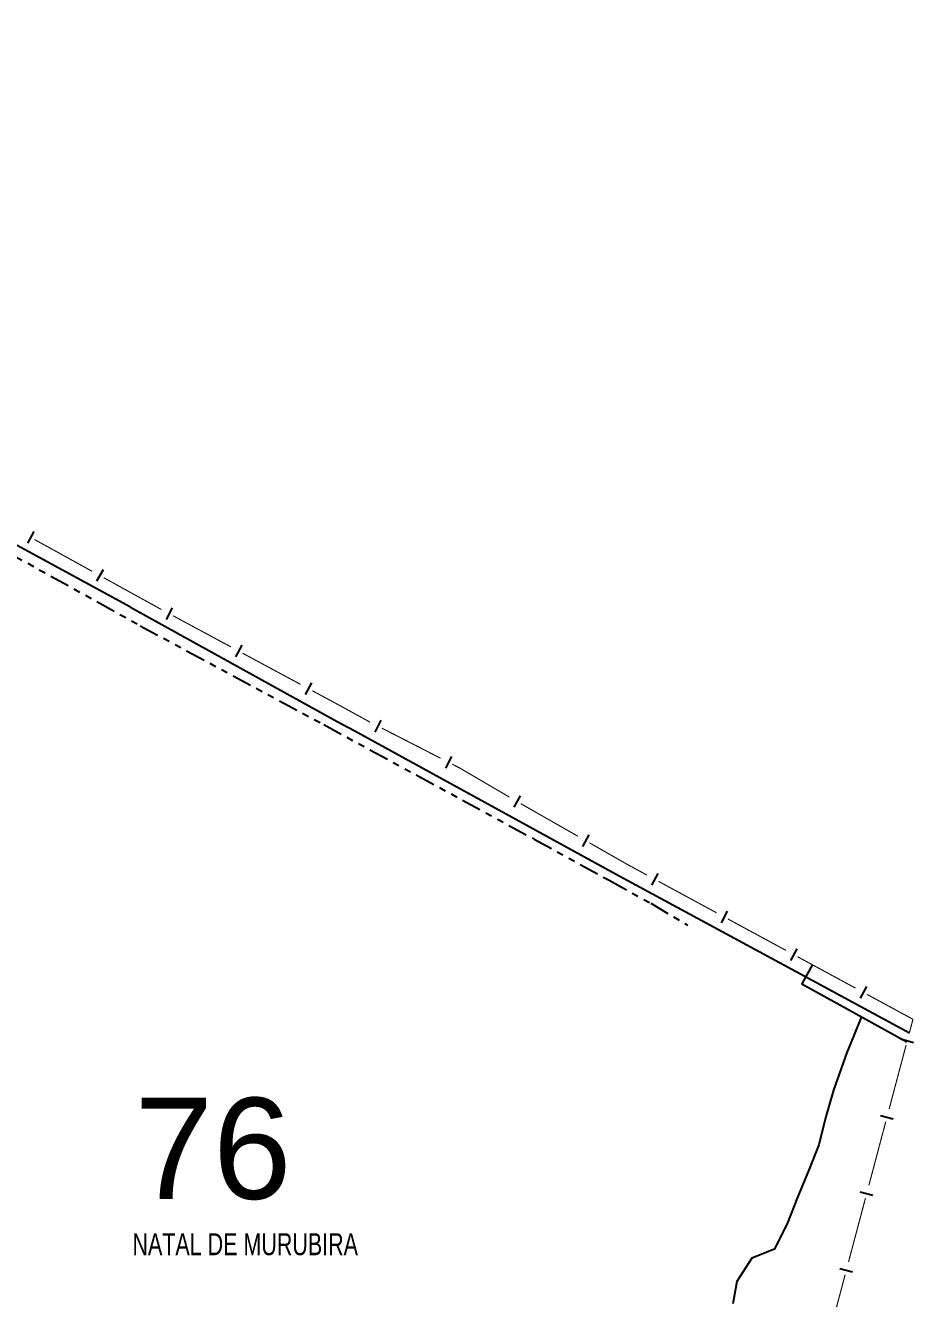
# Model space of a CAD drawing. Extents: x 205454 to 206599, y 4874260 to 4875179.
# Drawn here: x 206396.8 to 206599, y 4874785.2 to 4875074.9 of the extents above; entities that cross this region are included whole.
import ezdxf

# ---------------------------------------------------------------- set-up
doc = ezdxf.new("R2010")
doc.units = 0
doc.header["$LTSCALE"] = 1.5
doc.header["$MEASUREMENT"] = 0
doc.linetypes.add('TRACO_25', pattern=[8, 3, -1, 1, -1, 1, -1])
for name, color, linetype in [('HD-CURSO-PERENE', 170, 'CONTINUOUS'), ('LM-LIM-SETORES-BAIRROS', 250, 'CONTINUOUS'), ('LM-TXT-LSB', 7, 'CONTINUOUS'), ('SV-FX-DOM-EST', 20, 'CONTINUOUS'), ('SV-PONTE-BUEIRO', 251, 'CONTINUOUS'), ('SV-ROD-ESTADUAIS', 20, 'CONTINUOUS')]:
    doc.layers.add(name, color=color, linetype=linetype)
doc.styles.add('ARIAL', font='ARIAL.SHX')
doc.styles.add('SWIS', font='swissko.ttf')

msp = doc.modelspace()

# ---------------------------------------------------------------- linework, layer by layer
at = {"layer": 'HD-CURSO-PERENE', "linetype": 'Continuous'}
msp.add_polyline3d([(206587.137515, 4874849.384871, 2.554287), (206585.203712, 4874844.745586, 2.554287), (206583.780101, 4874841.222907, 2.554287), (206580.742294, 4874832.655257, 2.554287), (206578.950013, 4874826.340446, 2.554287), (206577.409369, 4874820.252639, 2.554287), (206575.199769, 4874814.687807, 2.554287), (206572.500732, 4874808.117842, 2.554287), (206570.298087, 4874802.496999, 2.554287), (206567.354223, 4874796.506257, 2.554287), (206562.127327, 4874794.436597, 2.554287), (206558.773098, 4874789.139824, 2.554287), (206557.809235, 4874784.031628, 2.554287)], dxfattribs=at)
at = {"layer": 'LM-LIM-SETORES-BAIRROS'}
for points in [[(206398.677567, 4874959.746683), (206397.228938, 4874957.119617)], [(206414.439962, 4874951.054913), (206412.991334, 4874948.427847)], [(206430.201567, 4874942.394357), (206428.780383, 4874939.752344)], [(206446.053649, 4874933.867255), (206444.632466, 4874931.225241)], [(206461.905732, 4874925.340153), (206460.484548, 4874922.698139)], [(206477.723603, 4874916.814473), (206476.355607, 4874914.144531)], [(206493.743252, 4874908.606497), (206492.375256, 4874905.936556)], [(206509.423782, 4874899.640722), (206507.938349, 4874897.03429)], [(206525.062377, 4874890.728128), (206523.576944, 4874888.121695)], [(206540.746291, 4874881.963554), (206539.317308, 4874879.325751)], [(206556.573111, 4874873.389655), (206555.144128, 4874870.751851)], [(206572.399932, 4874864.815755), (206570.970949, 4874862.177952)], [(206588.226752, 4874856.241855), (206586.797769, 4874853.604052)], [(206598.976138, 4874843.45607), (206596.076737, 4874844.226443)], [(206594.353904, 4874826.059664), (206591.454503, 4874826.830036)], [(206589.731671, 4874808.663258), (206586.83227, 4874809.43363)], [(206585.109437, 4874791.266851), (206582.210036, 4874792.037223)]]:
    msp.add_lwpolyline(points, dxfattribs=at)
at = {"layer": 'LM-LIM-SETORES-BAIRROS', "const_width": 0.25}
for points in [[(206411.964271, 4874950.707132), (206398.828941, 4874957.950274)], [(206427.205442, 4874942.302777), (206414.591337, 4874949.258503)], [(206427.729632, 4874942.020806), (206427.205442, 4874942.302777)], [(206443.581715, 4874933.493704), (206430.371646, 4874940.599623)], [(206459.433798, 4874924.966602), (206446.223729, 4874932.07252)], [(206467.747911, 4874920.4943), (206462.075812, 4874923.545418)], [(206468.238352, 4874920.225349), (206467.747911, 4874920.4943)], [(206474.800511, 4874916.626745), (206468.238352, 4874920.225349)], [(206475.259644, 4874916.391499), (206474.800511, 4874916.626745)], [(206491.279293, 4874908.183524), (206477.929586, 4874915.023503)], [(206495.781143, 4874905.876914), (206493.949234, 4874906.815528)], [(206496.593784, 4874905.401222), (206495.781143, 4874905.876914)], [(206506.949957, 4874899.339072), (206496.593784, 4874905.401222)], [(206522.582039, 4874890.4152), (206509.549876, 4874897.842362)], [(206533.847919, 4874883.99466), (206525.188471, 4874888.929767)], [(206533.876925, 4874883.978947), (206533.847919, 4874883.99466)], [(206538.273264, 4874881.597308), (206533.876925, 4874883.978947)], [(206554.100084, 4874873.023408), (206540.911067, 4874880.168325)], [(206569.926905, 4874864.449509), (206556.737888, 4874871.594425)], [(206585.753725, 4874855.875609), (206572.564708, 4874863.020526)], [(206598.840307, 4874848.786185), (206588.391528, 4874854.446626)], [(206598.040019, 4874845.774191), (206598.810391, 4874848.673592)], [(206598.810391, 4874848.673592), (206598.840307, 4874848.786185)], [(206593.417785, 4874828.377784), (206597.269647, 4874842.87479)], [(206588.795552, 4874810.981378), (206592.647413, 4874825.478383)], [(206584.173318, 4874793.584971), (206588.025179, 4874808.081977)], [(206579.551085, 4874776.188565), (206583.402946, 4874790.68557)]]:
    msp.add_lwpolyline(points, dxfattribs=at)
at = {"layer": 'SV-FX-DOM-EST', "linetype": 'TRACO_25'}
msp.add_polyline3d([(206360.552787, 4874972.877923, 8.102544), (206422.918263, 4874938.336487, 7.288191), (206464.679177, 4874915.822689, 6.679328), (206512.570448, 4874889.797705, 6.344454), (206529.657138, 4874880.39731, 6.49667), (206539.146627, 4874875.168291, 6.557556), (206547.606874, 4874870.175059, 6.557556)], dxfattribs=at)
at = {"layer": 'SV-PONTE-BUEIRO', "linetype": 'Continuous'}
msp.add_polyline3d([(206575.93097, 4874861.237096, 7.493682), (206573.563003, 4874856.87895, 7.493682), (206597.481996, 4874843.673995, 7.37952)], dxfattribs=at)
at = {"layer": 'SV-ROD-ESTADUAIS', "linetype": 'Continuous'}
for points in [[(206420.687054, 4874942.531134, 7.299966), (206349.179153, 4874981.352491, 8.241484), (206332.515035, 4874990.477761, 8.830956), (206319.61632, 4874997.541097, 8.830956), (206302.523574, 4875006.901083, 8.830956), (206230.793356, 4875046.18779, 9.592358), (206178.051864, 4875074.898484, 10.435631)], [(206420.687054, 4874942.531134, 7.455628), (206467.764773, 4874916.5145, 6.755436), (206471.599424, 4874914.508682, 6.755436), (206531.129692, 4874881.903716, 6.458616), (206574.074916, 4874858.674061, 6.641274), (206598.019477, 4874845.69688, 6.641274)]]:
    msp.add_polyline3d(points, dxfattribs=at)

# ---------------------------------------------------------------- texts
at = {"layer": 'LM-TXT-LSB', "style": 'SWIS'}
msp.add_text('76', height=23, dxfattribs=at).set_placement((206421.609241, 4874807.921215))
at = {"layer": 'LM-TXT-LSB', "style": 'ARIAL', "width": 0.7}
msp.add_text('NATAL DE MURUBIRA', height=5, dxfattribs=at).set_placement((206421.143376, 4874795.109936))

doc.saveas('drawing.dxf')
